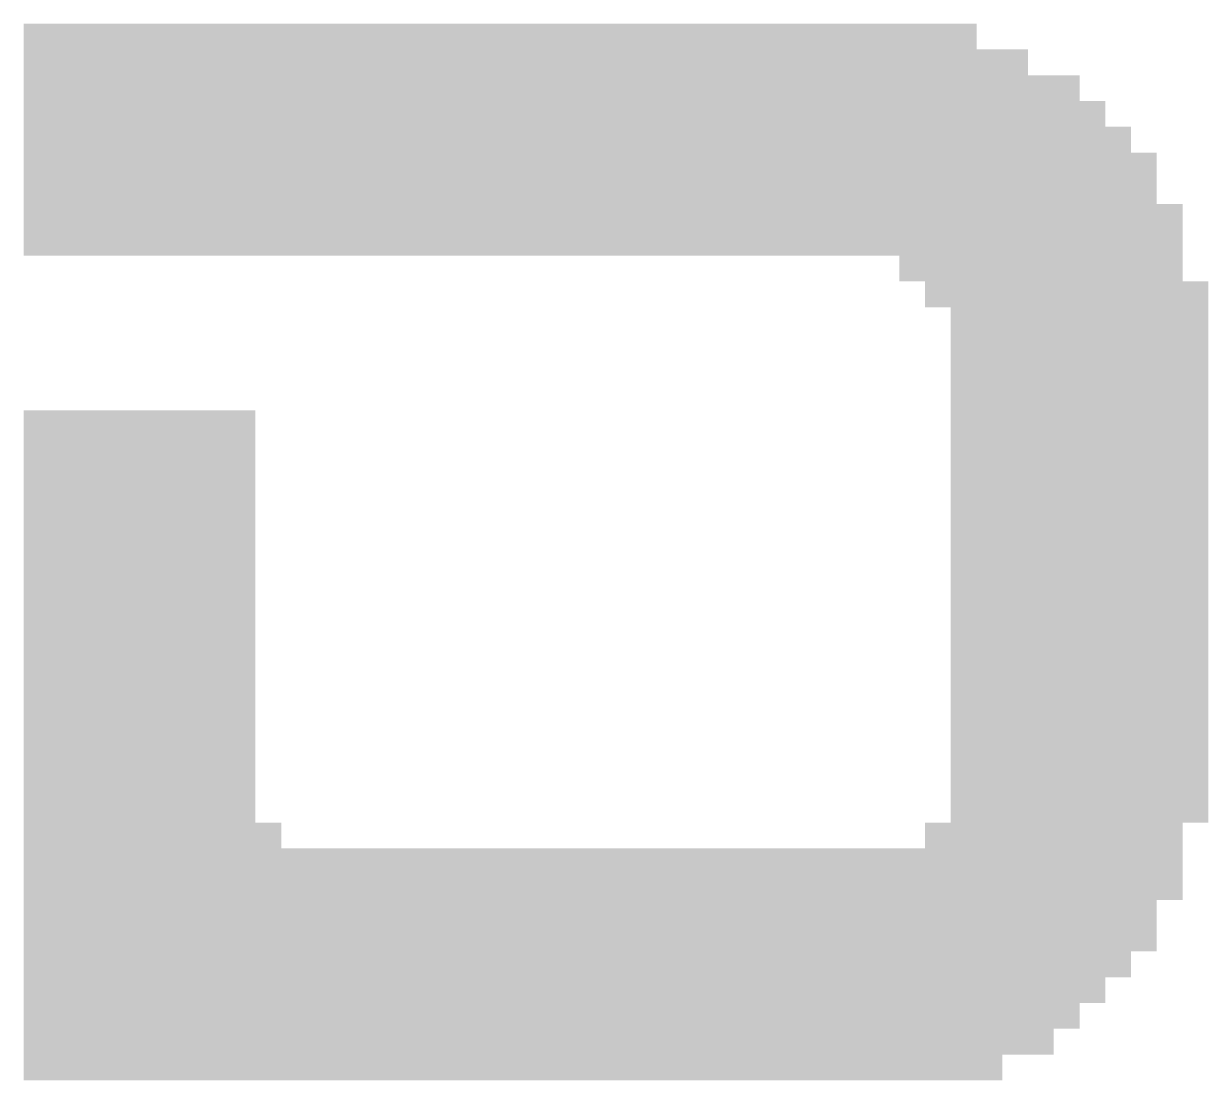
# Model space of a CAD drawing. Extents: x -35.6 to 35.6, y -20.1 to 20.1.
# Drawn here: x 9.902 to 11.071, y 3.609 to 4.651 of the extents above; entities that cross this region are included whole.
import ezdxf

# ---------------------------------------------------------------- set-up
doc = ezdxf.new("R2010")
doc.units = 0
doc.layers.add('21', color=253, linetype='CONTINUOUS')

# ---------------------------------------------------------------- blocks, each defined once
blk = doc.blocks.new('RECT')
blk.add_solid([(-0.5, -0.5), (0.5, -0.5), (-0.5, 0.5), (0.5, 0.5)])

msp = doc.modelspace()

# ---------------------------------------------------------------- block references
at = {"layer": '21', "xscale": 0.0254, "yscale": 0.0254}
for p in [(9.9148, 4.6382), (9.9402, 4.6382), (9.9656, 4.6382), (9.991, 4.6382), (10.0164, 4.6382), (10.0418, 4.6382), (10.0672, 4.6382), (10.0926, 4.6382), (10.118, 4.6382), (10.1434, 4.6382), (10.1688, 4.6382), (10.1942, 4.6382), (10.2196, 4.6382), (10.245, 4.6382), (10.2704, 4.6382), (10.2958, 4.6382), (10.3212, 4.6382), (10.3466, 4.6382), (10.372, 4.6382), (10.3974, 4.6382), (10.4228, 4.6382), (10.4482, 4.6382), (10.4736, 4.6382), (10.499, 4.6382), (10.5244, 4.6382), (10.5498, 4.6382), (10.5752, 4.6382), (10.6006, 4.6382), (10.626, 4.6382), (10.6514, 4.6382), (10.6768, 4.6382), (10.7022, 4.6382), (10.7276, 4.6382), (10.753, 4.6382), (10.7784, 4.6382), (10.8038, 4.6382), (10.8292, 4.6382), (9.9148, 4.6128), (9.9402, 4.6128), (9.9656, 4.6128), (9.991, 4.6128), (10.0164, 4.6128), (10.0418, 4.6128), (10.0672, 4.6128), (10.0926, 4.6128), (10.118, 4.6128), (10.1434, 4.6128), (10.1688, 4.6128), (10.1942, 4.6128), (10.2196, 4.6128), (10.245, 4.6128), (10.2704, 4.6128), (10.2958, 4.6128), (10.3212, 4.6128), (10.3466, 4.6128), (10.372, 4.6128), (10.3974, 4.6128), (10.4228, 4.6128), (10.4482, 4.6128), (10.4736, 4.6128), (10.499, 4.6128), (10.5244, 4.6128), (10.5498, 4.6128), (10.5752, 4.6128), (10.6006, 4.6128), (10.626, 4.6128), (10.6514, 4.6128), (10.6768, 4.6128), (10.7022, 4.6128), (10.7276, 4.6128), (10.753, 4.6128), (10.7784, 4.6128), (10.8038, 4.6128), (10.8292, 4.6128), (10.8546, 4.6128), (10.88, 4.6128), (9.9148, 4.5874), (9.9402, 4.5874), (9.9656, 4.5874), (9.991, 4.5874), (10.0164, 4.5874), (10.0418, 4.5874), (10.0672, 4.5874), (10.0926, 4.5874), (10.118, 4.5874), (10.1434, 4.5874), (10.1688, 4.5874), (10.1942, 4.5874), (10.2196, 4.5874), (10.245, 4.5874), (10.2704, 4.5874), (10.2958, 4.5874), (10.3212, 4.5874), (10.3466, 4.5874), (10.372, 4.5874), (10.3974, 4.5874), (10.4228, 4.5874), (10.4482, 4.5874), (10.4736, 4.5874), (10.499, 4.5874), (10.5244, 4.5874), (10.5498, 4.5874), (10.5752, 4.5874), (10.6006, 4.5874), (10.626, 4.5874), (10.6514, 4.5874), (10.6768, 4.5874), (10.7022, 4.5874), (10.7276, 4.5874), (10.753, 4.5874), (10.7784, 4.5874), (10.8038, 4.5874), (10.8292, 4.5874), (10.8546, 4.5874), (10.88, 4.5874), (10.9054, 4.5874), (10.9308, 4.5874), (9.9148, 4.562), (9.9402, 4.562), (9.9656, 4.562), (9.991, 4.562), (10.0164, 4.562), (10.0418, 4.562), (10.0672, 4.562), (10.0926, 4.562), (10.118, 4.562), (10.1434, 4.562), (10.1688, 4.562), (10.1942, 4.562), (10.2196, 4.562), (10.245, 4.562), (10.2704, 4.562), (10.2958, 4.562), (10.3212, 4.562), (10.3466, 4.562), (10.372, 4.562), (10.3974, 4.562), (10.4228, 4.562), (10.4482, 4.562), (10.4736, 4.562), (10.499, 4.562), (10.5244, 4.562), (10.5498, 4.562), (10.5752, 4.562), (10.6006, 4.562), (10.626, 4.562), (10.6514, 4.562), (10.6768, 4.562), (10.7022, 4.562), (10.7276, 4.562), (10.753, 4.562), (10.7784, 4.562), (10.8038, 4.562), (10.8292, 4.562), (10.8546, 4.562), (10.88, 4.562), (10.9054, 4.562), (10.9308, 4.562), (10.9562, 4.562), (9.9148, 4.5366), (9.9402, 4.5366), (9.9656, 4.5366), (9.991, 4.5366), (10.0164, 4.5366), (10.0418, 4.5366), (10.0672, 4.5366), (10.0926, 4.5366), (10.118, 4.5366), (10.1434, 4.5366), (10.1688, 4.5366), (10.1942, 4.5366), (10.2196, 4.5366), (10.245, 4.5366), (10.2704, 4.5366), (10.2958, 4.5366), (10.3212, 4.5366), (10.3466, 4.5366), (10.372, 4.5366), (10.3974, 4.5366), (10.4228, 4.5366), (10.4482, 4.5366), (10.4736, 4.5366), (10.499, 4.5366), (10.5244, 4.5366), (10.5498, 4.5366), (10.5752, 4.5366), (10.6006, 4.5366), (10.626, 4.5366), (10.6514, 4.5366), (10.6768, 4.5366), (10.7022, 4.5366), (10.7276, 4.5366), (10.753, 4.5366), (10.7784, 4.5366), (10.8038, 4.5366), (10.8292, 4.5366), (10.8546, 4.5366), (10.88, 4.5366), (10.9054, 4.5366), (10.9308, 4.5366), (10.9562, 4.5366), (10.9816, 4.5366), (9.9148, 4.5112), (9.9402, 4.5112), (9.9656, 4.5112), (9.991, 4.5112), (10.0164, 4.5112), (10.0418, 4.5112), (10.0672, 4.5112), (10.0926, 4.5112), (10.118, 4.5112), (10.1434, 4.5112), (10.1688, 4.5112), (10.1942, 4.5112), (10.2196, 4.5112), (10.245, 4.5112), (10.2704, 4.5112), (10.2958, 4.5112), (10.3212, 4.5112), (10.3466, 4.5112), (10.372, 4.5112), (10.3974, 4.5112), (10.4228, 4.5112), (10.4482, 4.5112), (10.4736, 4.5112), (10.499, 4.5112), (10.5244, 4.5112), (10.5498, 4.5112), (10.5752, 4.5112), (10.6006, 4.5112), (10.626, 4.5112), (10.6514, 4.5112), (10.6768, 4.5112), (10.7022, 4.5112), (10.7276, 4.5112), (10.753, 4.5112), (10.7784, 4.5112), (10.8038, 4.5112), (10.8292, 4.5112), (10.8546, 4.5112), (10.88, 4.5112), (10.9054, 4.5112), (10.9308, 4.5112), (10.9562, 4.5112), (10.9816, 4.5112), (11.007, 4.5112), (9.9148, 4.4858), (9.9402, 4.4858), (9.9656, 4.4858), (9.991, 4.4858), (10.0164, 4.4858), (10.0418, 4.4858), (10.0672, 4.4858), (10.0926, 4.4858), (10.118, 4.4858), (10.1434, 4.4858), (10.1688, 4.4858), (10.1942, 4.4858), (10.2196, 4.4858), (10.245, 4.4858), (10.2704, 4.4858), (10.2958, 4.4858), (10.3212, 4.4858), (10.3466, 4.4858), (10.372, 4.4858), (10.3974, 4.4858), (10.4228, 4.4858), (10.4482, 4.4858), (10.4736, 4.4858), (10.499, 4.4858), (10.5244, 4.4858), (10.5498, 4.4858), (10.5752, 4.4858), (10.6006, 4.4858), (10.626, 4.4858), (10.6514, 4.4858), (10.6768, 4.4858), (10.7022, 4.4858), (10.7276, 4.4858), (10.753, 4.4858), (10.7784, 4.4858), (10.8038, 4.4858), (10.8292, 4.4858), (10.8546, 4.4858), (10.88, 4.4858), (10.9054, 4.4858), (10.9308, 4.4858), (10.9562, 4.4858), (10.9816, 4.4858), (11.007, 4.4858), (9.9148, 4.4604), (9.9402, 4.4604), (9.9656, 4.4604), (9.991, 4.4604), (10.0164, 4.4604), (10.0418, 4.4604), (10.0672, 4.4604), (10.0926, 4.4604), (10.118, 4.4604), (10.1434, 4.4604), (10.1688, 4.4604), (10.1942, 4.4604), (10.2196, 4.4604), (10.245, 4.4604), (10.2704, 4.4604), (10.2958, 4.4604), (10.3212, 4.4604), (10.3466, 4.4604), (10.372, 4.4604), (10.3974, 4.4604), (10.4228, 4.4604), (10.4482, 4.4604), (10.4736, 4.4604), (10.499, 4.4604), (10.5244, 4.4604), (10.5498, 4.4604), (10.5752, 4.4604), (10.6006, 4.4604), (10.626, 4.4604), (10.6514, 4.4604), (10.6768, 4.4604), (10.7022, 4.4604), (10.7276, 4.4604), (10.753, 4.4604), (10.7784, 4.4604), (10.8038, 4.4604), (10.8292, 4.4604), (10.8546, 4.4604), (10.88, 4.4604), (10.9054, 4.4604), (10.9308, 4.4604), (10.9562, 4.4604), (10.9816, 4.4604), (11.007, 4.4604), (11.0324, 4.4604), (9.9148, 4.435), (9.9402, 4.435), (9.9656, 4.435), (9.991, 4.435), (10.0164, 4.435), (10.0418, 4.435), (10.0672, 4.435), (10.0926, 4.435), (10.118, 4.435), (10.1434, 4.435), (10.1688, 4.435), (10.1942, 4.435), (10.2196, 4.435), (10.245, 4.435), (10.2704, 4.435), (10.2958, 4.435), (10.3212, 4.435), (10.3466, 4.435), (10.372, 4.435), (10.3974, 4.435), (10.4228, 4.435), (10.4482, 4.435), (10.4736, 4.435), (10.499, 4.435), (10.5244, 4.435), (10.5498, 4.435), (10.5752, 4.435), (10.6006, 4.435), (10.626, 4.435), (10.6514, 4.435), (10.6768, 4.435), (10.7022, 4.435), (10.7276, 4.435), (10.753, 4.435), (10.7784, 4.435), (10.8038, 4.435), (10.8292, 4.435), (10.8546, 4.435), (10.88, 4.435), (10.9054, 4.435), (10.9308, 4.435), (10.9562, 4.435), (10.9816, 4.435), (11.007, 4.435), (11.0324, 4.435), (10.7784, 4.4096), (10.8038, 4.4096), (10.8292, 4.4096), (10.8546, 4.4096), (10.88, 4.4096), (10.9054, 4.4096), (10.9308, 4.4096), (10.9562, 4.4096), (10.9816, 4.4096), (11.007, 4.4096), (11.0324, 4.4096), (10.8038, 4.3842), (10.8292, 4.3842), (10.8546, 4.3842), (10.88, 4.3842), (10.9054, 4.3842), (10.9308, 4.3842), (10.9562, 4.3842), (10.9816, 4.3842), (11.007, 4.3842), (11.0324, 4.3842), (11.0578, 4.3842), (10.8292, 4.3588), (10.8546, 4.3588), (10.88, 4.3588), (10.9054, 4.3588), (10.9308, 4.3588), (10.9562, 4.3588), (10.9816, 4.3588), (11.007, 4.3588), (11.0324, 4.3588), (11.0578, 4.3588), (10.8292, 4.3334), (10.8546, 4.3334), (10.88, 4.3334), (10.9054, 4.3334), (10.9308, 4.3334), (10.9562, 4.3334), (10.9816, 4.3334), (11.007, 4.3334), (11.0324, 4.3334), (11.0578, 4.3334), (10.8292, 4.308), (10.8546, 4.308), (10.88, 4.308), (10.9054, 4.308), (10.9308, 4.308), (10.9562, 4.308), (10.9816, 4.308), (11.007, 4.308), (11.0324, 4.308), (11.0578, 4.308), (10.8292, 4.2826), (10.8546, 4.2826), (10.88, 4.2826), (10.9054, 4.2826), (10.9308, 4.2826), (10.9562, 4.2826), (10.9816, 4.2826), (11.007, 4.2826), (11.0324, 4.2826), (11.0578, 4.2826), (9.9148, 4.2572), (9.9402, 4.2572), (9.9656, 4.2572), (9.991, 4.2572), (10.0164, 4.2572), (10.0418, 4.2572), (10.0672, 4.2572), (10.0926, 4.2572), (10.118, 4.2572), (10.8292, 4.2572), (10.8546, 4.2572), (10.88, 4.2572), (10.9054, 4.2572), (10.9308, 4.2572), (10.9562, 4.2572), (10.9816, 4.2572), (11.007, 4.2572), (11.0324, 4.2572), (11.0578, 4.2572), (9.9148, 4.2318), (9.9402, 4.2318), (9.9656, 4.2318), (9.991, 4.2318), (10.0164, 4.2318), (10.0418, 4.2318), (10.0672, 4.2318), (10.0926, 4.2318), (10.118, 4.2318), (10.8292, 4.2318), (10.8546, 4.2318), (10.88, 4.2318), (10.9054, 4.2318), (10.9308, 4.2318), (10.9562, 4.2318), (10.9816, 4.2318), (11.007, 4.2318), (11.0324, 4.2318), (11.0578, 4.2318), (9.9148, 4.2064), (9.9402, 4.2064), (9.9656, 4.2064), (9.991, 4.2064), (10.0164, 4.2064), (10.0418, 4.2064), (10.0672, 4.2064), (10.0926, 4.2064), (10.118, 4.2064), (10.8292, 4.2064), (10.8546, 4.2064), (10.88, 4.2064), (10.9054, 4.2064), (10.9308, 4.2064), (10.9562, 4.2064), (10.9816, 4.2064), (11.007, 4.2064), (11.0324, 4.2064), (11.0578, 4.2064), (9.9148, 4.181), (9.9402, 4.181), (9.9656, 4.181), (9.991, 4.181), (10.0164, 4.181), (10.0418, 4.181), (10.0672, 4.181), (10.0926, 4.181), (10.118, 4.181), (10.8292, 4.181), (10.8546, 4.181), (10.88, 4.181), (10.9054, 4.181), (10.9308, 4.181), (10.9562, 4.181), (10.9816, 4.181), (11.007, 4.181), (11.0324, 4.181), (11.0578, 4.181), (9.9148, 4.1556), (9.9402, 4.1556), (9.9656, 4.1556), (9.991, 4.1556), (10.0164, 4.1556), (10.0418, 4.1556), (10.0672, 4.1556), (10.0926, 4.1556), (10.118, 4.1556), (10.8292, 4.1556), (10.8546, 4.1556), (10.88, 4.1556), (10.9054, 4.1556), (10.9308, 4.1556), (10.9562, 4.1556), (10.9816, 4.1556), (11.007, 4.1556), (11.0324, 4.1556), (11.0578, 4.1556), (9.9148, 4.1302), (9.9402, 4.1302), (9.9656, 4.1302), (9.991, 4.1302), (10.0164, 4.1302), (10.0418, 4.1302), (10.0672, 4.1302), (10.0926, 4.1302), (10.118, 4.1302), (10.8292, 4.1302), (10.8546, 4.1302), (10.88, 4.1302), (10.9054, 4.1302), (10.9308, 4.1302), (10.9562, 4.1302), (10.9816, 4.1302), (11.007, 4.1302), (11.0324, 4.1302), (11.0578, 4.1302), (9.9148, 4.1048), (9.9402, 4.1048), (9.9656, 4.1048), (9.991, 4.1048), (10.0164, 4.1048), (10.0418, 4.1048), (10.0672, 4.1048), (10.0926, 4.1048), (10.118, 4.1048), (10.8292, 4.1048), (10.8546, 4.1048), (10.88, 4.1048), (10.9054, 4.1048), (10.9308, 4.1048), (10.9562, 4.1048), (10.9816, 4.1048), (11.007, 4.1048), (11.0324, 4.1048), (11.0578, 4.1048), (9.9148, 4.0794), (9.9402, 4.0794), (9.9656, 4.0794), (9.991, 4.0794), (10.0164, 4.0794), (10.0418, 4.0794), (10.0672, 4.0794), (10.0926, 4.0794), (10.118, 4.0794), (10.8292, 4.0794), (10.8546, 4.0794), (10.88, 4.0794), (10.9054, 4.0794), (10.9308, 4.0794), (10.9562, 4.0794), (10.9816, 4.0794), (11.007, 4.0794), (11.0324, 4.0794), (11.0578, 4.0794), (9.9148, 4.054), (9.9402, 4.054), (9.9656, 4.054), (9.991, 4.054), (10.0164, 4.054), (10.0418, 4.054), (10.0672, 4.054), (10.0926, 4.054), (10.118, 4.054), (10.8292, 4.054), (10.8546, 4.054), (10.88, 4.054), (10.9054, 4.054), (10.9308, 4.054), (10.9562, 4.054), (10.9816, 4.054), (11.007, 4.054), (11.0324, 4.054), (11.0578, 4.054), (9.9148, 4.0286), (9.9402, 4.0286), (9.9656, 4.0286), (9.991, 4.0286), (10.0164, 4.0286), (10.0418, 4.0286), (10.0672, 4.0286), (10.0926, 4.0286), (10.118, 4.0286), (10.8292, 4.0286), (10.8546, 4.0286), (10.88, 4.0286), (10.9054, 4.0286), (10.9308, 4.0286), (10.9562, 4.0286), (10.9816, 4.0286), (11.007, 4.0286), (11.0324, 4.0286), (11.0578, 4.0286), (9.9148, 4.0032), (9.9402, 4.0032), (9.9656, 4.0032), (9.991, 4.0032), (10.0164, 4.0032), (10.0418, 4.0032), (10.0672, 4.0032), (10.0926, 4.0032), (10.118, 4.0032), (10.8292, 4.0032), (10.8546, 4.0032), (10.88, 4.0032), (10.9054, 4.0032), (10.9308, 4.0032), (10.9562, 4.0032), (10.9816, 4.0032), (11.007, 4.0032), (11.0324, 4.0032), (11.0578, 4.0032), (9.9148, 3.9778), (9.9402, 3.9778), (9.9656, 3.9778), (9.991, 3.9778), (10.0164, 3.9778), (10.0418, 3.9778), (10.0672, 3.9778), (10.0926, 3.9778), (10.118, 3.9778), (10.8292, 3.9778), (10.8546, 3.9778), (10.88, 3.9778), (10.9054, 3.9778), (10.9308, 3.9778), (10.9562, 3.9778), (10.9816, 3.9778), (11.007, 3.9778), (11.0324, 3.9778), (11.0578, 3.9778), (9.9148, 3.9524), (9.9402, 3.9524), (9.9656, 3.9524), (9.991, 3.9524), (10.0164, 3.9524), (10.0418, 3.9524), (10.0672, 3.9524), (10.0926, 3.9524), (10.118, 3.9524), (10.8292, 3.9524), (10.8546, 3.9524), (10.88, 3.9524), (10.9054, 3.9524), (10.9308, 3.9524), (10.9562, 3.9524), (10.9816, 3.9524), (11.007, 3.9524), (11.0324, 3.9524), (11.0578, 3.9524), (9.9148, 3.927), (9.9402, 3.927), (9.9656, 3.927), (9.991, 3.927), (10.0164, 3.927), (10.0418, 3.927), (10.0672, 3.927), (10.0926, 3.927), (10.118, 3.927), (10.8292, 3.927), (10.8546, 3.927), (10.88, 3.927), (10.9054, 3.927), (10.9308, 3.927), (10.9562, 3.927), (10.9816, 3.927), (11.007, 3.927), (11.0324, 3.927), (11.0578, 3.927), (9.9148, 3.9016), (9.9402, 3.9016), (9.9656, 3.9016), (9.991, 3.9016), (10.0164, 3.9016), (10.0418, 3.9016), (10.0672, 3.9016), (10.0926, 3.9016), (10.118, 3.9016), (10.8292, 3.9016), (10.8546, 3.9016), (10.88, 3.9016), (10.9054, 3.9016), (10.9308, 3.9016), (10.9562, 3.9016), (10.9816, 3.9016), (11.007, 3.9016), (11.0324, 3.9016), (11.0578, 3.9016), (9.9148, 3.8762), (9.9402, 3.8762), (9.9656, 3.8762), (9.991, 3.8762), (10.0164, 3.8762), (10.0418, 3.8762), (10.0672, 3.8762), (10.0926, 3.8762), (10.118, 3.8762), (10.8292, 3.8762), (10.8546, 3.8762), (10.88, 3.8762), (10.9054, 3.8762), (10.9308, 3.8762), (10.9562, 3.8762), (10.9816, 3.8762), (11.007, 3.8762), (11.0324, 3.8762), (11.0578, 3.8762), (9.9148, 3.8508), (9.9402, 3.8508), (9.9656, 3.8508), (9.991, 3.8508), (10.0164, 3.8508), (10.0418, 3.8508), (10.0672, 3.8508), (10.0926, 3.8508), (10.118, 3.8508), (10.1434, 3.8508), (10.8038, 3.8508), (10.8292, 3.8508), (10.8546, 3.8508), (10.88, 3.8508), (10.9054, 3.8508), (10.9308, 3.8508), (10.9562, 3.8508), (10.9816, 3.8508), (11.007, 3.8508), (11.0324, 3.8508), (9.9148, 3.8254), (9.9402, 3.8254), (9.9656, 3.8254), (9.991, 3.8254), (10.0164, 3.8254), (10.0418, 3.8254), (10.0672, 3.8254), (10.0926, 3.8254), (10.118, 3.8254), (10.1434, 3.8254), (10.1688, 3.8254), (10.1942, 3.8254), (10.2196, 3.8254), (10.245, 3.8254), (10.2704, 3.8254), (10.2958, 3.8254), (10.3212, 3.8254), (10.3466, 3.8254), (10.372, 3.8254), (10.3974, 3.8254), (10.4228, 3.8254), (10.4482, 3.8254), (10.4736, 3.8254), (10.499, 3.8254), (10.5244, 3.8254), (10.5498, 3.8254), (10.5752, 3.8254), (10.6006, 3.8254), (10.626, 3.8254), (10.6514, 3.8254), (10.6768, 3.8254), (10.7022, 3.8254), (10.7276, 3.8254), (10.753, 3.8254), (10.7784, 3.8254), (10.8038, 3.8254), (10.8292, 3.8254), (10.8546, 3.8254), (10.88, 3.8254), (10.9054, 3.8254), (10.9308, 3.8254), (10.9562, 3.8254), (10.9816, 3.8254), (11.007, 3.8254), (11.0324, 3.8254), (9.9148, 3.8), (9.9402, 3.8), (9.9656, 3.8), (9.991, 3.8), (10.0164, 3.8), (10.0418, 3.8), (10.0672, 3.8), (10.0926, 3.8), (10.118, 3.8), (10.1434, 3.8), (10.1688, 3.8), (10.1942, 3.8), (10.2196, 3.8), (10.245, 3.8), (10.2704, 3.8), (10.2958, 3.8), (10.3212, 3.8), (10.3466, 3.8), (10.372, 3.8), (10.3974, 3.8), (10.4228, 3.8), (10.4482, 3.8), (10.4736, 3.8), (10.499, 3.8), (10.5244, 3.8), (10.5498, 3.8), (10.5752, 3.8), (10.6006, 3.8), (10.626, 3.8), (10.6514, 3.8), (10.6768, 3.8), (10.7022, 3.8), (10.7276, 3.8), (10.753, 3.8), (10.7784, 3.8), (10.8038, 3.8), (10.8292, 3.8), (10.8546, 3.8), (10.88, 3.8), (10.9054, 3.8), (10.9308, 3.8), (10.9562, 3.8), (10.9816, 3.8), (11.007, 3.8), (11.0324, 3.8), (9.9148, 3.7746), (9.9402, 3.7746), (9.9656, 3.7746), (9.991, 3.7746), (10.0164, 3.7746), (10.0418, 3.7746), (10.0672, 3.7746), (10.0926, 3.7746), (10.118, 3.7746), (10.1434, 3.7746), (10.1688, 3.7746), (10.1942, 3.7746), (10.2196, 3.7746), (10.245, 3.7746), (10.2704, 3.7746), (10.2958, 3.7746), (10.3212, 3.7746), (10.3466, 3.7746), (10.372, 3.7746), (10.3974, 3.7746), (10.4228, 3.7746), (10.4482, 3.7746), (10.4736, 3.7746), (10.499, 3.7746), (10.5244, 3.7746), (10.5498, 3.7746), (10.5752, 3.7746), (10.6006, 3.7746), (10.626, 3.7746), (10.6514, 3.7746), (10.6768, 3.7746), (10.7022, 3.7746), (10.7276, 3.7746), (10.753, 3.7746), (10.7784, 3.7746), (10.8038, 3.7746), (10.8292, 3.7746), (10.8546, 3.7746), (10.88, 3.7746), (10.9054, 3.7746), (10.9308, 3.7746), (10.9562, 3.7746), (10.9816, 3.7746), (11.007, 3.7746), (9.9148, 3.7492), (9.9402, 3.7492), (9.9656, 3.7492), (9.991, 3.7492), (10.0164, 3.7492), (10.0418, 3.7492), (10.0672, 3.7492), (10.0926, 3.7492), (10.118, 3.7492), (10.1434, 3.7492), (10.1688, 3.7492), (10.1942, 3.7492), (10.2196, 3.7492), (10.245, 3.7492), (10.2704, 3.7492), (10.2958, 3.7492), (10.3212, 3.7492), (10.3466, 3.7492), (10.372, 3.7492), (10.3974, 3.7492), (10.4228, 3.7492), (10.4482, 3.7492), (10.4736, 3.7492), (10.499, 3.7492), (10.5244, 3.7492), (10.5498, 3.7492), (10.5752, 3.7492), (10.6006, 3.7492), (10.626, 3.7492), (10.6514, 3.7492), (10.6768, 3.7492), (10.7022, 3.7492), (10.7276, 3.7492), (10.753, 3.7492), (10.7784, 3.7492), (10.8038, 3.7492), (10.8292, 3.7492), (10.8546, 3.7492), (10.88, 3.7492), (10.9054, 3.7492), (10.9308, 3.7492), (10.9562, 3.7492), (10.9816, 3.7492), (11.007, 3.7492), (9.9148, 3.7238), (9.9402, 3.7238), (9.9656, 3.7238), (9.991, 3.7238), (10.0164, 3.7238), (10.0418, 3.7238), (10.0672, 3.7238), (10.0926, 3.7238), (10.118, 3.7238), (10.1434, 3.7238), (10.1688, 3.7238), (10.1942, 3.7238), (10.2196, 3.7238), (10.245, 3.7238), (10.2704, 3.7238), (10.2958, 3.7238), (10.3212, 3.7238), (10.3466, 3.7238), (10.372, 3.7238), (10.3974, 3.7238), (10.4228, 3.7238), (10.4482, 3.7238), (10.4736, 3.7238), (10.499, 3.7238), (10.5244, 3.7238), (10.5498, 3.7238), (10.5752, 3.7238), (10.6006, 3.7238), (10.626, 3.7238), (10.6514, 3.7238), (10.6768, 3.7238), (10.7022, 3.7238), (10.7276, 3.7238), (10.753, 3.7238), (10.7784, 3.7238), (10.8038, 3.7238), (10.8292, 3.7238), (10.8546, 3.7238), (10.88, 3.7238), (10.9054, 3.7238), (10.9308, 3.7238), (10.9562, 3.7238), (10.9816, 3.7238), (9.9148, 3.6984), (9.9402, 3.6984), (9.9656, 3.6984), (9.991, 3.6984), (10.0164, 3.6984), (10.0418, 3.6984), (10.0672, 3.6984), (10.0926, 3.6984), (10.118, 3.6984), (10.1434, 3.6984), (10.1688, 3.6984), (10.1942, 3.6984), (10.2196, 3.6984), (10.245, 3.6984), (10.2704, 3.6984), (10.2958, 3.6984), (10.3212, 3.6984), (10.3466, 3.6984), (10.372, 3.6984), (10.3974, 3.6984), (10.4228, 3.6984), (10.4482, 3.6984), (10.4736, 3.6984), (10.499, 3.6984), (10.5244, 3.6984), (10.5498, 3.6984), (10.5752, 3.6984), (10.6006, 3.6984), (10.626, 3.6984), (10.6514, 3.6984), (10.6768, 3.6984), (10.7022, 3.6984), (10.7276, 3.6984), (10.753, 3.6984), (10.7784, 3.6984), (10.8038, 3.6984), (10.8292, 3.6984), (10.8546, 3.6984), (10.88, 3.6984), (10.9054, 3.6984), (10.9308, 3.6984), (10.9562, 3.6984), (9.9148, 3.673), (9.9402, 3.673), (9.9656, 3.673), (9.991, 3.673), (10.0164, 3.673), (10.0418, 3.673), (10.0672, 3.673), (10.0926, 3.673), (10.118, 3.673), (10.1434, 3.673), (10.1688, 3.673), (10.1942, 3.673), (10.2196, 3.673), (10.245, 3.673), (10.2704, 3.673), (10.2958, 3.673), (10.3212, 3.673), (10.3466, 3.673), (10.372, 3.673), (10.3974, 3.673), (10.4228, 3.673), (10.4482, 3.673), (10.4736, 3.673), (10.499, 3.673), (10.5244, 3.673), (10.5498, 3.673), (10.5752, 3.673), (10.6006, 3.673), (10.626, 3.673), (10.6514, 3.673), (10.6768, 3.673), (10.7022, 3.673), (10.7276, 3.673), (10.753, 3.673), (10.7784, 3.673), (10.8038, 3.673), (10.8292, 3.673), (10.8546, 3.673), (10.88, 3.673), (10.9054, 3.673), (10.9308, 3.673), (9.9148, 3.6476), (9.9402, 3.6476), (9.9656, 3.6476), (9.991, 3.6476), (10.0164, 3.6476), (10.0418, 3.6476), (10.0672, 3.6476), (10.0926, 3.6476), (10.118, 3.6476), (10.1434, 3.6476), (10.1688, 3.6476), (10.1942, 3.6476), (10.2196, 3.6476), (10.245, 3.6476), (10.2704, 3.6476), (10.2958, 3.6476), (10.3212, 3.6476), (10.3466, 3.6476), (10.372, 3.6476), (10.3974, 3.6476), (10.4228, 3.6476), (10.4482, 3.6476), (10.4736, 3.6476), (10.499, 3.6476), (10.5244, 3.6476), (10.5498, 3.6476), (10.5752, 3.6476), (10.6006, 3.6476), (10.626, 3.6476), (10.6514, 3.6476), (10.6768, 3.6476), (10.7022, 3.6476), (10.7276, 3.6476), (10.753, 3.6476), (10.7784, 3.6476), (10.8038, 3.6476), (10.8292, 3.6476), (10.8546, 3.6476), (10.88, 3.6476), (10.9054, 3.6476), (9.9148, 3.6222), (9.9402, 3.6222), (9.9656, 3.6222), (9.991, 3.6222), (10.0164, 3.6222), (10.0418, 3.6222), (10.0672, 3.6222), (10.0926, 3.6222), (10.118, 3.6222), (10.1434, 3.6222), (10.1688, 3.6222), (10.1942, 3.6222), (10.2196, 3.6222), (10.245, 3.6222), (10.2704, 3.6222), (10.2958, 3.6222), (10.3212, 3.6222), (10.3466, 3.6222), (10.372, 3.6222), (10.3974, 3.6222), (10.4228, 3.6222), (10.4482, 3.6222), (10.4736, 3.6222), (10.499, 3.6222), (10.5244, 3.6222), (10.5498, 3.6222), (10.5752, 3.6222), (10.6006, 3.6222), (10.626, 3.6222), (10.6514, 3.6222), (10.6768, 3.6222), (10.7022, 3.6222), (10.7276, 3.6222), (10.753, 3.6222), (10.7784, 3.6222), (10.8038, 3.6222), (10.8292, 3.6222), (10.8546, 3.6222)]:
    msp.add_blockref('RECT', p, dxfattribs=at)

doc.saveas('drawing.dxf')
